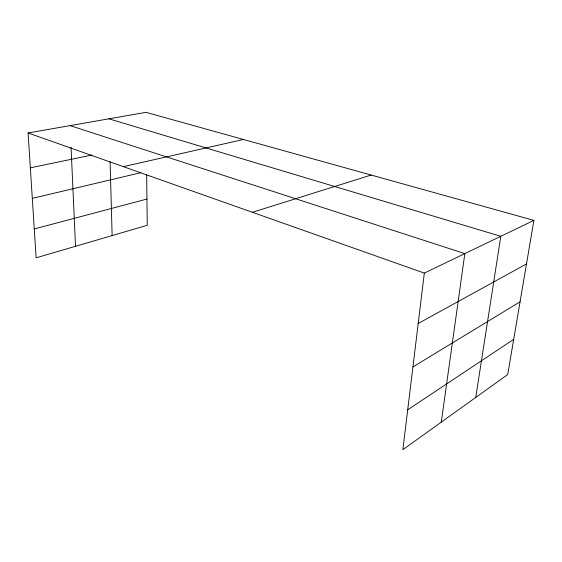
<?xml version="1.0" encoding="UTF-8"?>
<svg xmlns="http://www.w3.org/2000/svg" width="562" height="562" viewBox="0 0 562 562"><rect width="100%" height="100%" fill="white"/><g stroke="black" fill="none" stroke-linecap="round" stroke-linejoin="round"><path stroke-width="0.84" d="M533.9 220.381L424.331 273.097L402.863 449.67L507.718 374.545L533.9 220.381L145.987 112.33L28.1 132.962L36.123 257.825L147.244 225.292L146.682 174.789M441.282 422.139L464.83 253.61L70.067 125.614M475.747 397.446L500.805 236.307L108.902 118.821M407.71 409.803L513.689 339.364M412.915 366.944L520.075 301.787M418.198 323.501L526.496 263.957M252.387 212.288L371.159 175.049M34.268 228.952L146.956 199.046M32.301 198.365L140.774 172.71M123.345 166.647L243.472 139.481M30.341 167.827L91.971 155.021M28.1 132.962L424.331 273.097M71.044 147.181L75.526 246.289M110.089 161.694L112.14 235.569"/></g></svg>
